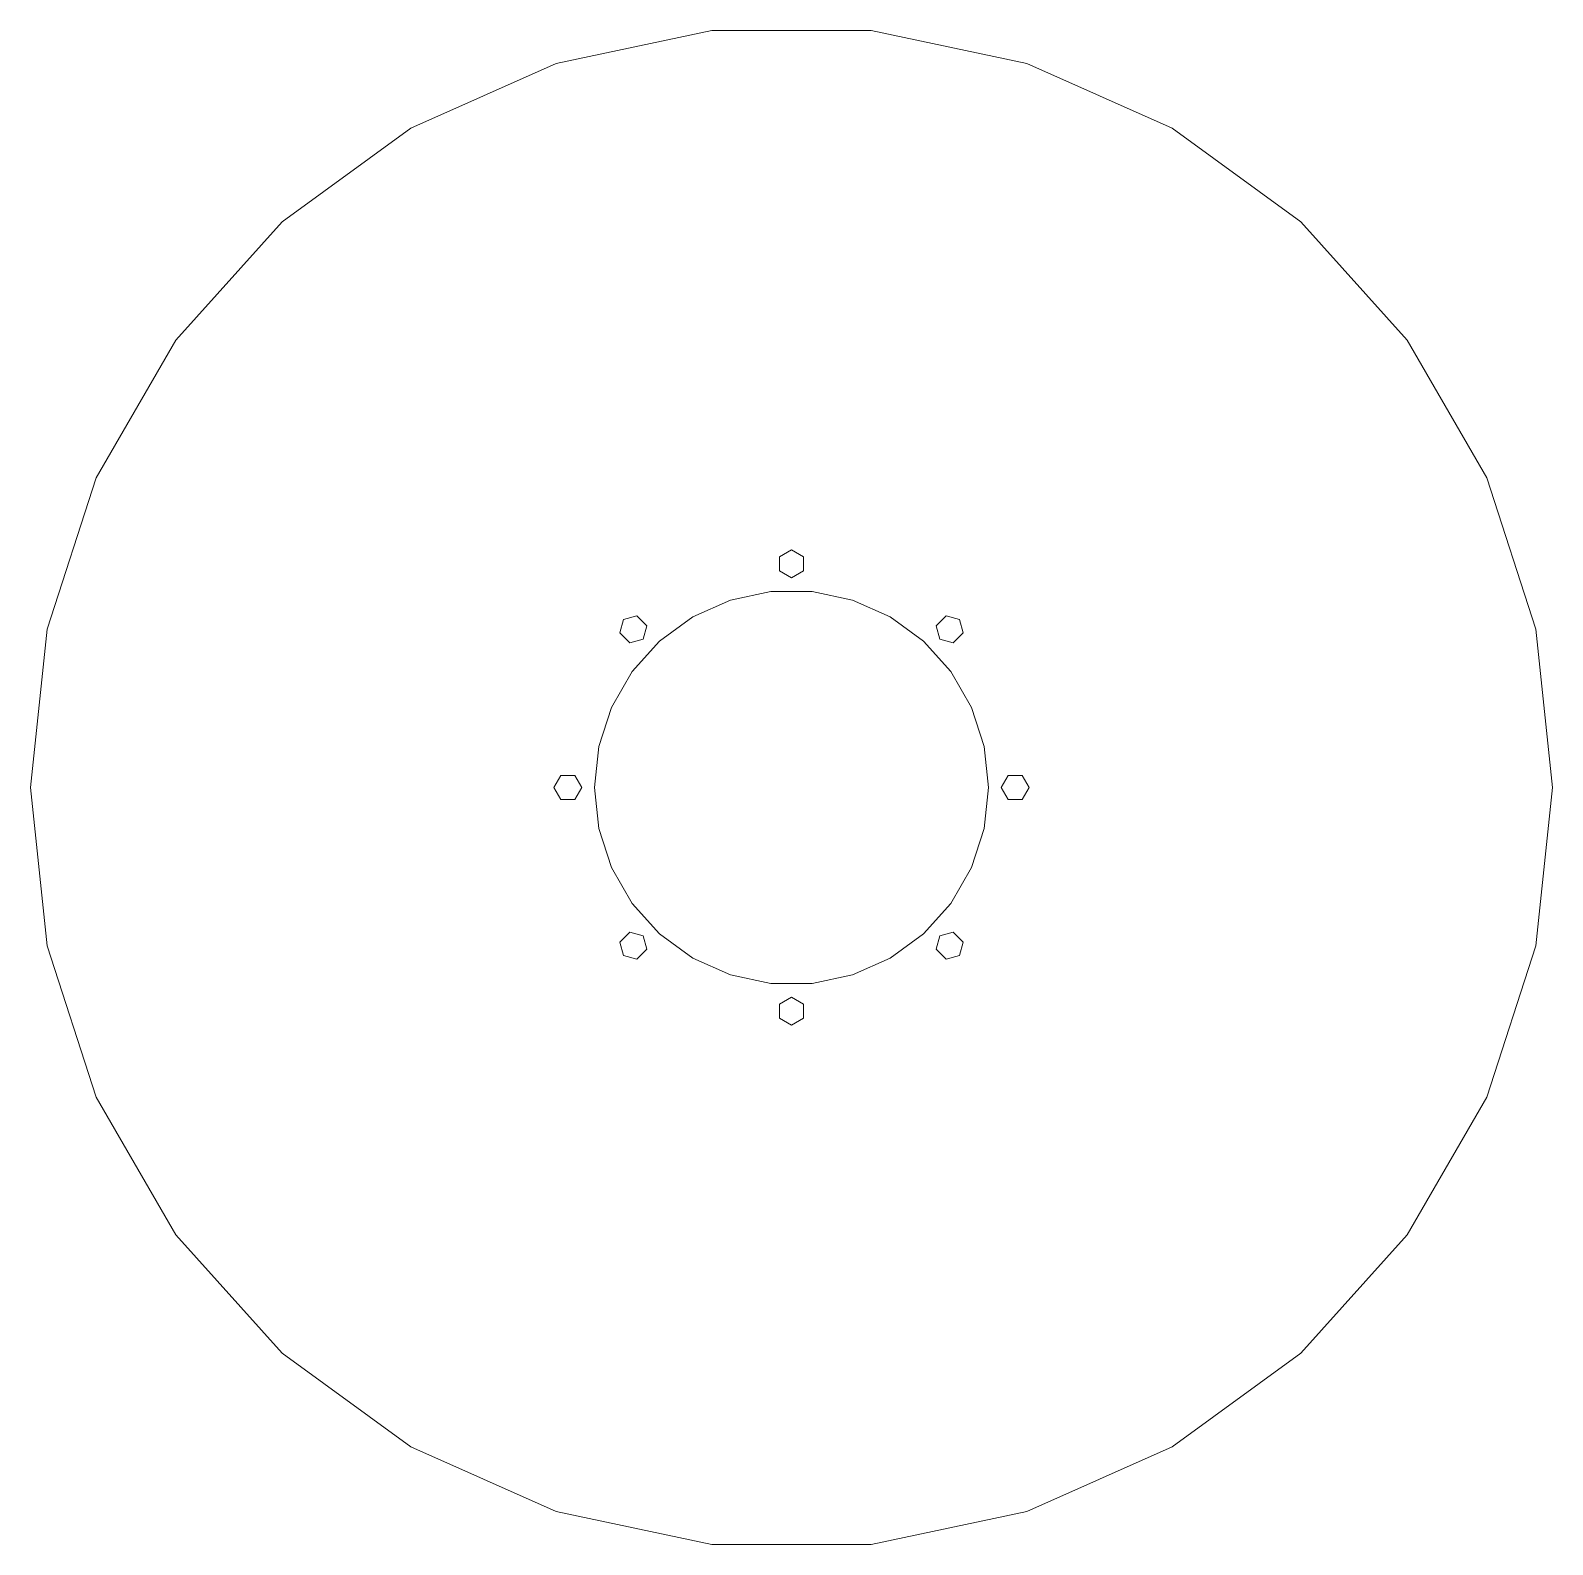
# Model space of a CAD drawing. Header units: millimetres. Extents: x -100 to 100, y -99 to 99.
import ezdxf

# ---------------------------------------------------------------- set-up
doc = ezdxf.new("R2010")
doc.units = ezdxf.units.MM
doc.layers.get('0').update_dxf_attribs({"linetype": 'CONTINUOUS', "lineweight": 0})

msp = doc.modelspace()

# ---------------------------------------------------------------- linework, layer by layer
for p, q in [((-30.902, 95.106), (-10.453, 99.452)), ((-10.453, 99.452), (10.453, 99.452)), ((10.453, 99.452), (30.902, 95.106)), ((-50, 86.603), (-30.902, 95.106)), ((30.902, 95.106), (50, 86.603)), ((-66.913, 74.314), (-50, 86.603)), ((50, 86.603), (66.913, 74.314)), ((-80.902, 58.779), (-66.913, 74.314)), ((66.913, 74.314), (80.902, 58.779)), ((-91.355, 40.674), (-80.902, 58.779)), ((80.902, 58.779), (91.355, 40.674)), ((-97.815, 20.791), (-91.355, 40.674)), ((91.355, 40.674), (97.815, 20.791)), ((-1.587, 30.306), (0, 31.222)), ((-1.587, 28.474), (-1.587, 30.306)), ((0, 31.222), (1.587, 30.306)), ((1.587, 30.306), (1.587, 28.474)), ((0, 27.558), (-1.587, 28.474)), ((1.587, 28.474), (0, 27.558)), ((-12.945, 22.422), (-8, 24.623)), ((-8, 24.623), (-2.706, 25.748)), ((-2.706, 25.748), (2.706, 25.748)), ((2.706, 25.748), (8, 24.623)), ((8, 24.623), (12.945, 22.422)), ((-22.552, 20.307), (-22.077, 22.077)), ((-22.077, 22.077), (-20.307, 22.552)), ((-20.307, 22.552), (-19.012, 21.256)), ((-17.324, 19.24), (-12.945, 22.422)), ((12.945, 22.422), (17.324, 19.24)), ((19.012, 21.256), (20.307, 22.552)), ((20.307, 22.552), (22.077, 22.077)), ((22.077, 22.077), (22.552, 20.307)), ((-100, 0), (-97.815, 20.791)), ((-21.256, 19.012), (-22.552, 20.307)), ((-19.012, 21.256), (-19.486, 19.486)), ((19.486, 19.486), (19.012, 21.256)), ((22.552, 20.307), (21.256, 19.012)), ((97.815, 20.791), (100, 0)), ((-19.486, 19.486), (-21.256, 19.012)), ((-20.946, 15.218), (-17.324, 19.24)), ((17.324, 19.24), (20.946, 15.218)), ((21.256, 19.012), (19.486, 19.486)), ((-23.652, 10.53), (-20.946, 15.218)), ((20.946, 15.218), (23.652, 10.53)), ((-25.324, 5.383), (-23.652, 10.53)), ((23.652, 10.53), (25.324, 5.383)), ((-25.89, 0), (-25.324, 5.383)), ((25.324, 5.383), (25.89, 0)), ((-97.815, -20.791), (-100, 0)), ((-31.222, 0), (-30.306, 1.587)), ((-30.306, -1.587), (-31.222, 0)), ((-30.306, 1.587), (-28.474, 1.587)), ((-28.474, 1.587), (-27.558, 0)), ((-27.558, 0), (-28.474, -1.587)), ((-25.324, -5.383), (-25.89, 0)), ((25.89, 0), (25.324, -5.383)), ((27.558, 0), (28.474, 1.587)), ((28.474, -1.587), (27.558, 0)), ((28.474, 1.587), (30.306, 1.587)), ((30.306, 1.587), (31.222, 0)), ((31.222, 0), (30.306, -1.587)), ((100, 0), (97.815, -20.791)), ((-28.474, -1.587), (-30.306, -1.587)), ((30.306, -1.587), (28.474, -1.587)), ((-23.652, -10.53), (-25.324, -5.383)), ((25.324, -5.383), (23.652, -10.53)), ((-20.946, -15.218), (-23.652, -10.53)), ((23.652, -10.53), (20.946, -15.218)), ((-17.324, -19.24), (-20.946, -15.218)), ((20.946, -15.218), (17.324, -19.24)), ((-22.552, -20.307), (-21.256, -19.012)), ((-21.256, -19.012), (-19.486, -19.486)), ((-19.486, -19.486), (-19.012, -21.256)), ((-12.945, -22.422), (-17.324, -19.24)), ((17.324, -19.24), (12.945, -22.422)), ((19.012, -21.256), (19.486, -19.486)), ((19.486, -19.486), (21.256, -19.012)), ((21.256, -19.012), (22.552, -20.307)), ((-91.355, -40.674), (-97.815, -20.791)), ((-22.077, -22.077), (-22.552, -20.307)), ((-19.012, -21.256), (-20.307, -22.552)), ((20.307, -22.552), (19.012, -21.256)), ((22.552, -20.307), (22.077, -22.077)), ((97.815, -20.791), (91.355, -40.674)), ((-20.307, -22.552), (-22.077, -22.077)), ((-8, -24.623), (-12.945, -22.422)), ((12.945, -22.422), (8, -24.623)), ((22.077, -22.077), (20.307, -22.552)), ((-2.706, -25.748), (-8, -24.623)), ((2.706, -25.748), (-2.706, -25.748)), ((8, -24.623), (2.706, -25.748)), ((-1.587, -28.474), (0, -27.558)), ((0, -27.558), (1.587, -28.474)), ((-1.587, -30.306), (-1.587, -28.474)), ((1.587, -28.474), (1.587, -30.306)), ((0, -31.222), (-1.587, -30.306)), ((1.587, -30.306), (0, -31.222)), ((-80.902, -58.779), (-91.355, -40.674)), ((91.355, -40.674), (80.902, -58.779)), ((-66.913, -74.314), (-80.902, -58.779)), ((80.902, -58.779), (66.913, -74.314)), ((-50, -86.603), (-66.913, -74.314)), ((66.913, -74.314), (50, -86.603)), ((-30.902, -95.106), (-50, -86.603)), ((50, -86.603), (30.902, -95.106)), ((-10.453, -99.452), (-30.902, -95.106)), ((30.902, -95.106), (10.453, -99.452)), ((10.453, -99.452), (-10.453, -99.452))]:
    msp.add_line(p, q)

doc.saveas('drawing.dxf')
